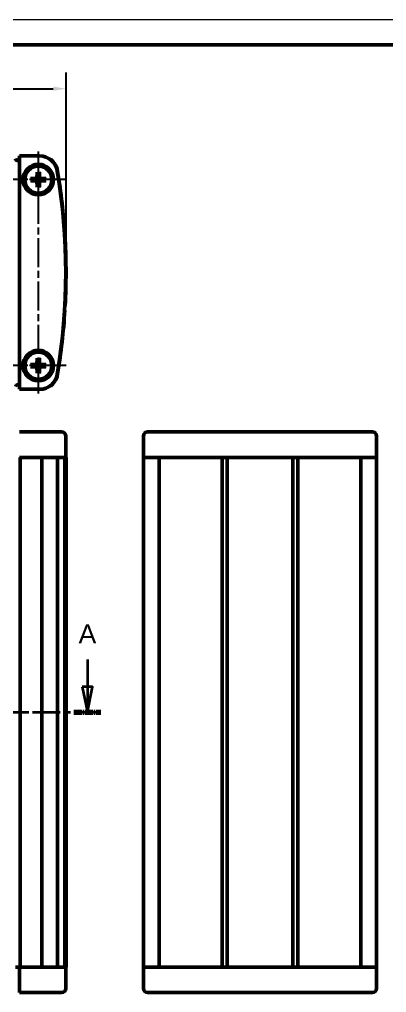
# Model space of a CAD drawing. Header units: millimetres. Extents: x 0 to 420, y 0 to 297.
# Drawn here: x 124.4 to 196.5, y 106.1 to 297 of the extents above; entities that cross this region are included whole.
import ezdxf

# ---------------------------------------------------------------- set-up
doc = ezdxf.new("R2010")
doc.units = ezdxf.units.MM
doc.linetypes.add('CHAIN', pattern=[0.3543, 0.2362, -0.0295, 0.0591, -0.0295])
doc.linetypes.add('LONG_DASH_DOTTED', pattern=[0.3001, 0.2362, -0.0295, 0.0049, -0.0295])
doc.layers.get('0').update_dxf_attribs({"lineweight": 25})
for name, color, linetype, lineweight in [('Centro(ISO)', 179, 'CHAIN', 25), ('Geometria schizzo(ISO)', 7, 'Continuous', 50), ('Linea del centro(ISO)', 179, 'CHAIN', 25), ('Linee di vista in sezione(ISO)', 7, 'LONG_DASH_DOTTED', 35), ('Quote(ISO)', 7, 'Continuous', 25), ('Spigoli visibili(ISO)', 7, 'Continuous', 50)]:
    doc.layers.add(name, color=color, linetype=linetype, lineweight=lineweight)
doc.styles.add('DEFAULT-ISO~0', font='ARIAL.TTF')
doc.styles.add('Tabella-ISOTesto caratteri grandi', font='ARIAL.TTF')
doc.dimstyles.new('DEFAULT-ISO-Metodo 1b', dxfattribs={"dimtxt": 3.5, "dimasz": 2.5, "dimexe": 3.175, "dimexo": 0, "dimgap": 0.762, "dimtad": 1, "dimtoh": 1, "dimrnd": 1e-08, "dimtxsty": 'DEFAULT-ISO~0', "dimcen": 0.09, "dimdle": 10, "dimclrd": 2, "dimclre": 2, "dimclrt": 6, "dimazin": 2, "dimtfac": 0.714286, "dimtmove": 0, "dimatfit": 3, "dimfxl": 0, "dimtolj": 1, "dimlwd": 25, "dimlwe": 25, "dimarcsym": 0})

# ---------------------------------------------------------------- blocks, each defined once
blk = doc.blocks.new('SezioneConv2d0')
at = {"layer": 'Linee di vista in sezione(ISO)', "linetype": 'Continuous'}
for p, q in [((23.92, 171.39), (23.92, 166.05)), ((137.71, 171.39), (137.71, 166.05)), ((22.92, 166.05), (23.92, 161.05)), ((24.92, 166.05), (22.92, 166.05)), ((23.92, 166.05), (23.92, 161.05)), ((23.92, 161.05), (24.92, 166.05)), ((136.71, 166.05), (137.71, 161.05)), ((138.71, 166.05), (136.71, 166.05)), ((137.71, 166.05), (137.71, 161.05)), ((137.71, 161.05), (138.71, 166.05))]:
    blk.add_line(p, q, dxfattribs=at)
at = {"layer": 'Linee di vista in sezione(ISO)', "linetype": 'CHAIN', "ltscale": 22.941576}
blk.add_line((21.25, 161.05), (140.38, 161.05), dxfattribs=at)
at = {"layer": 'Linee di vista in sezione(ISO)', "lineweight": 70, "ltscale": 6.989959}
for p, q in [((21.25, 161.05), (26.58, 161.05)), ((135.05, 161.05), (140.38, 161.05))]:
    blk.add_line(p, q, dxfattribs=at)
at = {"layer": 'Linee di vista in sezione(ISO)', "linetype": 'Continuous', "flags": 128}
for points in [[(22.92, 166.05), (23.92, 161.05), (24.92, 166.05), (22.92, 166.05)], [(136.71, 166.05), (137.71, 161.05), (138.71, 166.05), (136.71, 166.05)]]:
    blk.add_lwpolyline(points, dxfattribs=at)
at = {"layer": 'Linee di vista in sezione(ISO)'}
for points in [[(22.92, 166.05), (23.92, 161.05), (24.92, 166.05), (22.92, 166.05)], [(136.71, 166.05), (137.71, 161.05), (138.71, 166.05), (136.71, 166.05)]]:
    blk.add_solid(points, dxfattribs=at)
at = {"layer": 'Linee di vista in sezione(ISO)', "char_height": 3.75, "attachment_point": 7, "style": 'Tabella-ISOTesto caratteri grandi'}
for insert in [(22.13, 174.55), (135.97, 174.55)]:
    blk.add_mtext('A', dxfattribs=dict(at, insert=insert))
blk = doc.blocks.new('*D10')
at = {"layer": 'Defpoints', "color": 0, "linetype": 'Continuous'}
for p in [(133.52, 283.41), (27.62, 247.32), (133.52, 247.32)]:
    blk.add_point(p, dxfattribs=at)
at = {"layer": 'Quote(ISO)', "color": 2, "linetype": 'Continuous', "lineweight": 25}
for p, q in [((27.62, 247.32), (27.62, 286.59)), ((133.52, 247.32), (133.52, 286.59)), ((30.12, 283.41), (131.02, 283.41))]:
    blk.add_line(p, q, dxfattribs=at)
at = {"layer": 'Quote(ISO)', "color": 2, "linetype": 'Continuous'}
for points in [[(30.12, 283.83), (30.12, 283), (27.62, 283.41)], [(131.02, 283.83), (131.02, 283), (133.52, 283.41)]]:
    blk.add_solid(points, dxfattribs=at)
at = {"layer": 'Quote(ISO)', "color": 6, "linetype": 'Continuous', "lineweight": 25, "insert": (76.87, 287.75), "char_height": 3.5, "attachment_point": 1, "style": 'DEFAULT-ISO~0'}
blk.add_mtext('\\A1;106', dxfattribs=at)
blk = doc.blocks.new('Bordi A3')
at = {"layer": 'Geometria schizzo(ISO)', "color": 4, "lineweight": 18, "true_color": 0x00ffff}
blk.add_line((0, 297), (420, 297), dxfattribs=at)
at = {"layer": 'Geometria schizzo(ISO)'}
blk.add_line((5, 292), (415, 292), dxfattribs=at)

msp = doc.modelspace()

# ---------------------------------------------------------------- linework, layer by layer
at = {"layer": 'Centro(ISO)', "linetype": 'CHAIN', "ltscale": 12.223182}
for p, q in [((133.569, 265.57), (122.569, 265.57)), ((133.569, 229.07), (122.569, 229.07))]:
    msp.add_line(p, q, dxfattribs=at)
at = {"layer": 'Linea del centro(ISO)', "linetype": 'CHAIN', "ltscale": 23.990969}
msp.add_line((128.069, 271.07), (128.069, 223.57), dxfattribs=at)
at = {"layer": 'Spigoli visibili(ISO)'}
for p, q in [((124.369, 270.22), (124.369, 269.42)), ((124.369, 270.22), (128.327, 270.22)), ((124.369, 269.42), (124.369, 225.22)), ((127.261, 265.709), (126.727, 265.802)), ((126.727, 265.338), (127.261, 265.431)), ((127.837, 266.912), (127.929, 266.378)), ((128.208, 266.378), (128.3, 266.912)), ((129.411, 265.802), (128.877, 265.709)), ((128.877, 265.431), (129.411, 265.338)), ((127.929, 264.762), (127.837, 264.228)), ((128.3, 264.228), (128.208, 264.762)), ((133.288, 254.766), (133.223, 254.766)), ((133.281, 253.766), (133.346, 253.766)), ((133.346, 240.874), (133.281, 240.874)), ((133.223, 239.874), (133.288, 239.874)), ((127.261, 229.209), (126.727, 229.302)), ((127.837, 230.412), (127.929, 229.878)), ((128.208, 229.878), (128.3, 230.412)), ((129.411, 229.302), (128.877, 229.209)), ((126.727, 228.838), (127.261, 228.931)), ((127.929, 228.262), (127.837, 227.728)), ((128.3, 227.728), (128.208, 228.262)), ((128.877, 228.931), (129.411, 228.838)), ((124.369, 225.22), (124.369, 224.42)), ((128.327, 224.42), (124.369, 224.42)), ((124.369, 216.052), (128.327, 216.052)), ((130.99, 216.052), (128.327, 216.052)), ((132.655, 216.052), (130.99, 216.052)), ((151.753, 216.052), (149.503, 216.052)), ((191.453, 216.052), (151.753, 216.052)), ((193.703, 216.052), (191.453, 216.052)), ((133.455, 211.052), (133.455, 215.252)), ((148.703, 211.052), (148.703, 215.252)), ((194.503, 215.252), (194.503, 211.052)), ((124.369, 211.052), (128.327, 211.052)), ((124.533, 211.052), (124.533, 111.052)), ((128.946, 211.052), (128.327, 211.052)), ((128.775, 211.052), (128.775, 111.052)), ((128.946, 211.052), (131.87, 211.052)), ((131.87, 211.052), (131.87, 111.052)), ((131.87, 211.052), (133.288, 211.052)), ((133.288, 211.052), (133.288, 111.052)), ((133.346, 211.052), (133.288, 211.052)), ((133.346, 211.052), (133.346, 111.052)), ((133.346, 211.052), (133.519, 211.052)), ((133.519, 211.052), (133.519, 111.052)), ((148.758, 211.052), (148.703, 211.052)), ((148.732, 211.052), (148.732, 111.052)), ((148.737, 211.052), (148.737, 111.052)), ((148.758, 211.052), (151.787, 211.052)), ((151.787, 211.052), (151.787, 111.052)), ((151.787, 211.052), (164.157, 211.052)), ((164.157, 211.052), (164.157, 111.052)), ((165.157, 211.052), (164.157, 211.052)), ((165.157, 211.052), (165.157, 111.052)), ((165.157, 211.052), (178.049, 211.052)), ((178.049, 211.052), (178.049, 111.052)), ((179.049, 211.052), (178.049, 211.052)), ((179.049, 211.052), (179.049, 111.052)), ((179.049, 211.052), (191.419, 211.052)), ((191.419, 211.052), (191.419, 111.052)), ((191.419, 211.052), (194.448, 211.052)), ((194.503, 211.052), (194.448, 211.052)), ((194.469, 211.052), (194.469, 111.052)), ((194.473, 211.052), (194.473, 111.052)), ((123.619, 111.052), (124.369, 111.052)), ((124.369, 106.852), (124.369, 111.052)), ((128.327, 111.052), (124.369, 111.052)), ((128.327, 111.052), (128.946, 111.052)), ((131.87, 111.052), (128.946, 111.052)), ((133.288, 111.052), (131.87, 111.052)), ((133.288, 111.052), (133.346, 111.052)), ((133.519, 111.052), (133.346, 111.052)), ((133.455, 111.052), (133.455, 106.852)), ((148.703, 106.852), (148.703, 111.052)), ((148.703, 111.052), (148.758, 111.052)), ((151.787, 111.052), (148.758, 111.052)), ((164.157, 111.052), (151.787, 111.052)), ((164.157, 111.052), (165.157, 111.052)), ((178.049, 111.052), (165.157, 111.052)), ((178.049, 111.052), (179.049, 111.052)), ((191.419, 111.052), (179.049, 111.052)), ((194.448, 111.052), (191.419, 111.052)), ((194.448, 111.052), (194.503, 111.052)), ((194.503, 111.052), (194.503, 106.852)), ((124.369, 106.852), (124.369, 106.052)), ((128.327, 106.052), (124.369, 106.052)), ((128.327, 106.052), (130.99, 106.052)), ((130.99, 106.052), (132.655, 106.052)), ((149.503, 106.052), (151.753, 106.052)), ((151.753, 106.052), (191.453, 106.052)), ((191.453, 106.052), (193.703, 106.052))]:
    msp.add_line(p, q, dxfattribs=at)
at = {"layer": 'Spigoli visibili(ISO)', "flags": 128}
for points in [[(126.604, 265.805), (126.61, 265.806), (126.616, 265.806), (126.622, 265.806), (126.628, 265.806), (126.634, 265.806), (126.64, 265.806), (126.646, 265.806), (126.652, 265.806), (126.658, 265.806), (126.664, 265.806), (126.67, 265.806), (126.675, 265.805), (126.68, 265.805), (126.686, 265.805), (126.691, 265.805), (126.696, 265.805), (126.701, 265.804), (126.705, 265.804), (126.709, 265.804), (126.713, 265.803), (126.717, 265.803), (126.721, 265.802), (126.724, 265.802), (126.727, 265.802)], [(127.614, 265.695), (127.605, 265.696), (127.596, 265.696), (127.586, 265.696), (127.576, 265.697), (127.566, 265.697), (127.555, 265.698), (127.544, 265.698), (127.533, 265.699), (127.521, 265.699), (127.508, 265.699), (127.495, 265.7), (127.482, 265.701), (127.468, 265.701), (127.453, 265.702), (127.438, 265.702), (127.422, 265.703), (127.405, 265.704), (127.387, 265.704), (127.369, 265.705), (127.35, 265.706), (127.329, 265.707), (127.308, 265.708), (127.285, 265.708), (127.261, 265.709)], [(127.261, 265.431), (127.285, 265.431), (127.308, 265.432), (127.329, 265.433), (127.35, 265.434), (127.369, 265.435), (127.387, 265.436), (127.405, 265.436), (127.422, 265.437), (127.438, 265.438), (127.453, 265.438), (127.468, 265.439), (127.482, 265.439), (127.495, 265.44), (127.508, 265.44), (127.521, 265.441), (127.533, 265.441), (127.544, 265.442), (127.555, 265.442), (127.566, 265.443), (127.576, 265.443), (127.586, 265.444), (127.596, 265.444), (127.605, 265.444), (127.614, 265.445)], [(127.81, 266.026), (127.81, 266.013), (127.808, 266.001), (127.806, 265.988), (127.803, 265.975), (127.799, 265.963), (127.795, 265.951), (127.789, 265.939), (127.783, 265.927), (127.776, 265.916), (127.768, 265.906), (127.76, 265.896), (127.752, 265.887), (127.743, 265.878), (127.733, 265.87), (127.723, 265.863), (127.712, 265.856), (127.7, 265.85), (127.688, 265.844), (127.676, 265.839), (127.664, 265.836), (127.651, 265.833), (127.638, 265.83), (127.626, 265.829), (127.613, 265.828)], [(127.944, 266.025), (127.944, 266.004), (127.942, 265.982), (127.94, 265.961), (127.936, 265.941), (127.931, 265.921), (127.924, 265.901), (127.916, 265.88), (127.906, 265.86), (127.895, 265.84), (127.881, 265.821), (127.867, 265.803), (127.852, 265.787), (127.835, 265.772), (127.818, 265.757), (127.799, 265.744), (127.779, 265.733), (127.758, 265.723), (127.738, 265.715), (127.718, 265.708), (127.698, 265.703), (127.678, 265.699), (127.657, 265.696), (127.635, 265.695), (127.614, 265.695)], [(127.614, 265.445), (127.635, 265.445), (127.657, 265.444), (127.678, 265.441), (127.698, 265.437), (127.718, 265.432), (127.738, 265.425), (127.758, 265.417), (127.779, 265.407), (127.799, 265.396), (127.818, 265.383), (127.835, 265.368), (127.852, 265.353), (127.867, 265.337), (127.881, 265.319), (127.895, 265.3), (127.906, 265.28), (127.916, 265.26), (127.924, 265.239), (127.931, 265.219), (127.936, 265.199), (127.94, 265.179), (127.942, 265.158), (127.944, 265.136), (127.944, 265.115)], [(127.837, 266.912), (127.837, 266.915), (127.836, 266.918), (127.836, 266.922), (127.836, 266.925), (127.835, 266.929), (127.835, 266.933), (127.835, 266.938), (127.834, 266.943), (127.834, 266.948), (127.834, 266.953), (127.834, 266.958), (127.833, 266.964), (127.833, 266.969), (127.833, 266.975), (127.833, 266.981), (127.833, 266.987), (127.833, 266.993), (127.833, 266.999), (127.833, 267.005), (127.833, 267.011), (127.833, 267.017), (127.833, 267.023), (127.833, 267.029), (127.833, 267.035)], [(127.929, 266.378), (127.93, 266.354), (127.931, 266.331), (127.932, 266.31), (127.933, 266.289), (127.934, 266.27), (127.934, 266.251), (127.935, 266.234), (127.936, 266.217), (127.937, 266.201), (127.937, 266.186), (127.938, 266.171), (127.938, 266.157), (127.939, 266.143), (127.939, 266.13), (127.94, 266.118), (127.94, 266.106), (127.941, 266.095), (127.941, 266.083), (127.942, 266.073), (127.942, 266.063), (127.942, 266.053), (127.943, 266.043), (127.943, 266.034), (127.944, 266.025)], [(128.194, 266.025), (128.194, 266.034), (128.195, 266.043), (128.195, 266.053), (128.196, 266.063), (128.196, 266.073), (128.196, 266.083), (128.197, 266.095), (128.197, 266.106), (128.198, 266.118), (128.198, 266.13), (128.199, 266.143), (128.199, 266.157), (128.2, 266.171), (128.201, 266.186), (128.201, 266.201), (128.202, 266.217), (128.202, 266.234), (128.203, 266.251), (128.204, 266.27), (128.205, 266.289), (128.206, 266.31), (128.206, 266.331), (128.207, 266.354), (128.208, 266.378)], [(128.524, 265.695), (128.502, 265.695), (128.481, 265.696), (128.46, 265.699), (128.439, 265.703), (128.419, 265.708), (128.4, 265.715), (128.379, 265.723), (128.359, 265.733), (128.339, 265.744), (128.32, 265.757), (128.302, 265.772), (128.286, 265.787), (128.271, 265.803), (128.256, 265.821), (128.243, 265.84), (128.232, 265.86), (128.222, 265.88), (128.213, 265.901), (128.207, 265.921), (128.202, 265.941), (128.198, 265.961), (128.195, 265.982), (128.194, 266.004), (128.194, 266.025)], [(128.194, 265.115), (128.194, 265.136), (128.195, 265.158), (128.198, 265.179), (128.202, 265.199), (128.207, 265.219), (128.213, 265.239), (128.222, 265.26), (128.232, 265.28), (128.243, 265.3), (128.256, 265.319), (128.271, 265.337), (128.286, 265.353), (128.302, 265.368), (128.32, 265.383), (128.339, 265.396), (128.359, 265.407), (128.379, 265.417), (128.4, 265.425), (128.419, 265.432), (128.439, 265.437), (128.46, 265.441), (128.481, 265.444), (128.502, 265.445), (128.524, 265.445)], [(128.304, 267.035), (128.304, 267.029), (128.305, 267.023), (128.305, 267.017), (128.305, 267.011), (128.305, 267.005), (128.305, 266.999), (128.305, 266.993), (128.305, 266.987), (128.305, 266.981), (128.305, 266.975), (128.304, 266.969), (128.304, 266.964), (128.304, 266.958), (128.304, 266.953), (128.304, 266.948), (128.303, 266.943), (128.303, 266.938), (128.303, 266.933), (128.302, 266.929), (128.302, 266.925), (128.302, 266.922), (128.301, 266.918), (128.301, 266.915), (128.3, 266.912)], [(128.524, 265.828), (128.512, 265.829), (128.499, 265.83), (128.487, 265.833), (128.474, 265.836), (128.462, 265.839), (128.449, 265.844), (128.438, 265.85), (128.426, 265.856), (128.415, 265.863), (128.405, 265.87), (128.395, 265.878), (128.386, 265.887), (128.377, 265.896), (128.369, 265.906), (128.362, 265.916), (128.355, 265.927), (128.348, 265.939), (128.343, 265.951), (128.338, 265.963), (128.334, 265.975), (128.331, 265.988), (128.329, 266.001), (128.328, 266.013), (128.327, 266.026)], [(128.877, 265.709), (128.853, 265.708), (128.83, 265.708), (128.809, 265.707), (128.788, 265.706), (128.769, 265.705), (128.75, 265.704), (128.733, 265.704), (128.716, 265.703), (128.7, 265.702), (128.684, 265.702), (128.67, 265.701), (128.656, 265.701), (128.642, 265.7), (128.629, 265.699), (128.617, 265.699), (128.605, 265.699), (128.593, 265.698), (128.582, 265.698), (128.572, 265.697), (128.561, 265.697), (128.551, 265.696), (128.542, 265.696), (128.533, 265.696), (128.524, 265.695)], [(128.524, 265.445), (128.533, 265.444), (128.542, 265.444), (128.551, 265.444), (128.561, 265.443), (128.572, 265.443), (128.582, 265.442), (128.593, 265.442), (128.605, 265.441), (128.617, 265.441), (128.629, 265.44), (128.642, 265.44), (128.656, 265.439), (128.67, 265.439), (128.684, 265.438), (128.7, 265.438), (128.716, 265.437), (128.733, 265.436), (128.75, 265.436), (128.769, 265.435), (128.788, 265.434), (128.809, 265.433), (128.83, 265.432), (128.853, 265.431), (128.877, 265.431)], [(129.411, 265.802), (129.414, 265.802), (129.417, 265.802), (129.421, 265.803), (129.424, 265.803), (129.428, 265.804), (129.432, 265.804), (129.437, 265.804), (129.442, 265.805), (129.447, 265.805), (129.452, 265.805), (129.457, 265.805), (129.463, 265.805), (129.468, 265.806), (129.474, 265.806), (129.48, 265.806), (129.486, 265.806), (129.492, 265.806), (129.498, 265.806), (129.504, 265.806), (129.509, 265.806), (129.515, 265.806), (129.521, 265.806), (129.528, 265.806), (129.533, 265.805)], [(126.727, 265.338), (126.724, 265.338), (126.721, 265.338), (126.717, 265.337), (126.713, 265.337), (126.709, 265.336), (126.705, 265.336), (126.701, 265.336), (126.696, 265.335), (126.691, 265.335), (126.686, 265.335), (126.68, 265.335), (126.675, 265.335), (126.67, 265.334), (126.664, 265.334), (126.658, 265.334), (126.652, 265.334), (126.646, 265.334), (126.64, 265.334), (126.634, 265.334), (126.628, 265.334), (126.622, 265.334), (126.616, 265.334), (126.61, 265.334), (126.604, 265.335)], [(127.613, 265.312), (127.626, 265.311), (127.638, 265.31), (127.651, 265.307), (127.663, 265.304), (127.676, 265.301), (127.688, 265.296), (127.7, 265.29), (127.712, 265.284), (127.723, 265.277), (127.733, 265.27), (127.743, 265.262), (127.752, 265.253), (127.76, 265.244), (127.768, 265.234), (127.776, 265.224), (127.783, 265.213), (127.789, 265.201), (127.795, 265.189), (127.799, 265.177), (127.803, 265.165), (127.806, 265.152), (127.808, 265.139), (127.81, 265.127), (127.81, 265.114)], [(127.833, 264.105), (127.833, 264.111), (127.833, 264.117), (127.833, 264.123), (127.833, 264.129), (127.833, 264.135), (127.833, 264.141), (127.833, 264.147), (127.833, 264.153), (127.833, 264.159), (127.833, 264.165), (127.833, 264.171), (127.833, 264.176), (127.834, 264.182), (127.834, 264.187), (127.834, 264.192), (127.834, 264.197), (127.835, 264.202), (127.835, 264.207), (127.835, 264.211), (127.836, 264.215), (127.836, 264.218), (127.836, 264.222), (127.837, 264.225), (127.837, 264.228)], [(127.944, 265.115), (127.943, 265.106), (127.943, 265.097), (127.942, 265.087), (127.942, 265.077), (127.942, 265.067), (127.941, 265.056), (127.941, 265.045), (127.94, 265.034), (127.94, 265.022), (127.939, 265.01), (127.939, 264.997), (127.938, 264.983), (127.938, 264.969), (127.937, 264.954), (127.937, 264.939), (127.936, 264.923), (127.935, 264.906), (127.934, 264.889), (127.934, 264.87), (127.933, 264.851), (127.932, 264.83), (127.931, 264.809), (127.93, 264.786), (127.929, 264.762)], [(128.208, 264.762), (128.207, 264.786), (128.206, 264.809), (128.206, 264.83), (128.205, 264.851), (128.204, 264.87), (128.203, 264.889), (128.202, 264.906), (128.202, 264.923), (128.201, 264.939), (128.201, 264.954), (128.2, 264.969), (128.199, 264.983), (128.199, 264.997), (128.198, 265.01), (128.198, 265.022), (128.197, 265.034), (128.197, 265.045), (128.196, 265.056), (128.196, 265.067), (128.196, 265.077), (128.195, 265.087), (128.195, 265.097), (128.194, 265.106), (128.194, 265.115)], [(128.3, 264.228), (128.301, 264.225), (128.301, 264.222), (128.302, 264.218), (128.302, 264.215), (128.302, 264.211), (128.303, 264.207), (128.303, 264.202), (128.303, 264.197), (128.304, 264.192), (128.304, 264.187), (128.304, 264.182), (128.304, 264.176), (128.304, 264.171), (128.305, 264.165), (128.305, 264.159), (128.305, 264.153), (128.305, 264.147), (128.305, 264.141), (128.305, 264.135), (128.305, 264.129), (128.305, 264.123), (128.305, 264.117), (128.304, 264.111), (128.304, 264.105)], [(128.327, 265.114), (128.328, 265.127), (128.329, 265.139), (128.331, 265.152), (128.334, 265.165), (128.338, 265.177), (128.343, 265.189), (128.348, 265.201), (128.355, 265.213), (128.362, 265.224), (128.369, 265.234), (128.377, 265.244), (128.386, 265.253), (128.395, 265.262), (128.405, 265.27), (128.415, 265.277), (128.426, 265.284), (128.437, 265.29), (128.449, 265.296), (128.462, 265.301), (128.474, 265.304), (128.487, 265.307), (128.499, 265.31), (128.512, 265.311), (128.524, 265.312)], [(129.533, 265.335), (129.528, 265.334), (129.521, 265.334), (129.515, 265.334), (129.509, 265.334), (129.504, 265.334), (129.498, 265.334), (129.492, 265.334), (129.486, 265.334), (129.48, 265.334), (129.474, 265.334), (129.468, 265.334), (129.463, 265.335), (129.457, 265.335), (129.452, 265.335), (129.447, 265.335), (129.442, 265.335), (129.437, 265.336), (129.432, 265.336), (129.428, 265.336), (129.424, 265.337), (129.421, 265.337), (129.417, 265.338), (129.414, 265.338), (129.411, 265.338)], [(126.604, 229.305), (126.61, 229.306), (126.616, 229.306), (126.622, 229.306), (126.628, 229.306), (126.634, 229.306), (126.64, 229.306), (126.646, 229.306), (126.652, 229.306), (126.658, 229.306), (126.664, 229.306), (126.67, 229.306), (126.675, 229.305), (126.68, 229.305), (126.686, 229.305), (126.691, 229.305), (126.696, 229.305), (126.701, 229.304), (126.705, 229.304), (126.709, 229.304), (126.713, 229.303), (126.717, 229.303), (126.721, 229.302), (126.724, 229.302), (126.727, 229.302)], [(127.614, 229.195), (127.605, 229.196), (127.596, 229.196), (127.586, 229.196), (127.576, 229.197), (127.566, 229.197), (127.555, 229.198), (127.544, 229.198), (127.533, 229.199), (127.521, 229.199), (127.508, 229.199), (127.495, 229.2), (127.482, 229.201), (127.468, 229.201), (127.453, 229.202), (127.438, 229.202), (127.422, 229.203), (127.405, 229.204), (127.387, 229.204), (127.369, 229.205), (127.35, 229.206), (127.329, 229.207), (127.308, 229.208), (127.285, 229.208), (127.261, 229.209)], [(127.81, 229.526), (127.81, 229.513), (127.808, 229.501), (127.806, 229.488), (127.803, 229.475), (127.799, 229.463), (127.795, 229.451), (127.789, 229.439), (127.783, 229.427), (127.776, 229.416), (127.768, 229.406), (127.76, 229.396), (127.752, 229.387), (127.743, 229.378), (127.733, 229.37), (127.723, 229.363), (127.712, 229.356), (127.7, 229.35), (127.688, 229.344), (127.676, 229.339), (127.664, 229.336), (127.651, 229.333), (127.638, 229.33), (127.626, 229.329), (127.613, 229.328)], [(127.944, 229.525), (127.944, 229.504), (127.942, 229.482), (127.94, 229.461), (127.936, 229.441), (127.931, 229.421), (127.924, 229.401), (127.916, 229.38), (127.906, 229.36), (127.895, 229.34), (127.881, 229.321), (127.867, 229.303), (127.852, 229.287), (127.835, 229.272), (127.818, 229.257), (127.799, 229.244), (127.779, 229.233), (127.758, 229.223), (127.738, 229.215), (127.718, 229.208), (127.698, 229.203), (127.678, 229.199), (127.657, 229.196), (127.635, 229.195), (127.614, 229.195)], [(127.837, 230.412), (127.837, 230.415), (127.836, 230.418), (127.836, 230.422), (127.836, 230.425), (127.835, 230.429), (127.835, 230.433), (127.835, 230.438), (127.834, 230.443), (127.834, 230.448), (127.834, 230.453), (127.834, 230.458), (127.833, 230.464), (127.833, 230.469), (127.833, 230.475), (127.833, 230.481), (127.833, 230.487), (127.833, 230.493), (127.833, 230.499), (127.833, 230.505), (127.833, 230.511), (127.833, 230.517), (127.833, 230.523), (127.833, 230.529), (127.833, 230.535)], [(127.929, 229.878), (127.93, 229.854), (127.931, 229.831), (127.932, 229.81), (127.933, 229.789), (127.934, 229.77), (127.934, 229.751), (127.935, 229.734), (127.936, 229.717), (127.937, 229.701), (127.937, 229.686), (127.938, 229.671), (127.938, 229.657), (127.939, 229.643), (127.939, 229.63), (127.94, 229.618), (127.94, 229.606), (127.941, 229.595), (127.941, 229.583), (127.942, 229.573), (127.942, 229.563), (127.942, 229.553), (127.943, 229.543), (127.943, 229.534), (127.944, 229.525)], [(128.194, 229.525), (128.194, 229.534), (128.195, 229.543), (128.195, 229.553), (128.196, 229.563), (128.196, 229.573), (128.196, 229.583), (128.197, 229.595), (128.197, 229.606), (128.198, 229.618), (128.198, 229.63), (128.199, 229.643), (128.199, 229.657), (128.2, 229.671), (128.201, 229.686), (128.201, 229.701), (128.202, 229.717), (128.202, 229.734), (128.203, 229.751), (128.204, 229.77), (128.205, 229.789), (128.206, 229.81), (128.206, 229.831), (128.207, 229.854), (128.208, 229.878)], [(128.524, 229.195), (128.502, 229.195), (128.481, 229.196), (128.46, 229.199), (128.439, 229.203), (128.419, 229.208), (128.4, 229.215), (128.379, 229.223), (128.359, 229.233), (128.339, 229.244), (128.32, 229.257), (128.302, 229.272), (128.286, 229.287), (128.271, 229.303), (128.256, 229.321), (128.243, 229.34), (128.232, 229.36), (128.222, 229.38), (128.213, 229.401), (128.207, 229.421), (128.202, 229.441), (128.198, 229.461), (128.195, 229.482), (128.194, 229.504), (128.194, 229.525)], [(128.304, 230.535), (128.304, 230.529), (128.305, 230.523), (128.305, 230.517), (128.305, 230.511), (128.305, 230.505), (128.305, 230.499), (128.305, 230.493), (128.305, 230.487), (128.305, 230.481), (128.305, 230.475), (128.304, 230.469), (128.304, 230.464), (128.304, 230.458), (128.304, 230.453), (128.304, 230.448), (128.303, 230.443), (128.303, 230.438), (128.303, 230.433), (128.302, 230.429), (128.302, 230.425), (128.302, 230.422), (128.301, 230.418), (128.301, 230.415), (128.3, 230.412)], [(128.524, 229.328), (128.512, 229.329), (128.499, 229.33), (128.487, 229.333), (128.474, 229.336), (128.462, 229.339), (128.449, 229.344), (128.438, 229.35), (128.426, 229.356), (128.415, 229.363), (128.405, 229.37), (128.395, 229.378), (128.386, 229.387), (128.377, 229.396), (128.369, 229.406), (128.362, 229.416), (128.355, 229.427), (128.348, 229.439), (128.343, 229.451), (128.338, 229.463), (128.334, 229.475), (128.331, 229.488), (128.329, 229.501), (128.328, 229.513), (128.327, 229.526)], [(128.877, 229.209), (128.853, 229.208), (128.83, 229.208), (128.809, 229.207), (128.788, 229.206), (128.769, 229.205), (128.75, 229.204), (128.733, 229.204), (128.716, 229.203), (128.7, 229.202), (128.684, 229.202), (128.67, 229.201), (128.656, 229.201), (128.642, 229.2), (128.629, 229.199), (128.617, 229.199), (128.605, 229.199), (128.593, 229.198), (128.582, 229.198), (128.572, 229.197), (128.561, 229.197), (128.551, 229.196), (128.542, 229.196), (128.533, 229.196), (128.524, 229.195)], [(129.411, 229.302), (129.414, 229.302), (129.417, 229.302), (129.421, 229.303), (129.424, 229.303), (129.428, 229.304), (129.432, 229.304), (129.437, 229.304), (129.442, 229.305), (129.447, 229.305), (129.452, 229.305), (129.457, 229.305), (129.463, 229.305), (129.468, 229.306), (129.474, 229.306), (129.48, 229.306), (129.486, 229.306), (129.492, 229.306), (129.498, 229.306), (129.504, 229.306), (129.509, 229.306), (129.515, 229.306), (129.521, 229.306), (129.528, 229.306), (129.533, 229.305)], [(126.727, 228.838), (126.724, 228.838), (126.721, 228.838), (126.717, 228.837), (126.713, 228.837), (126.709, 228.836), (126.705, 228.836), (126.701, 228.836), (126.696, 228.835), (126.691, 228.835), (126.686, 228.835), (126.68, 228.835), (126.675, 228.835), (126.67, 228.834), (126.664, 228.834), (126.658, 228.834), (126.652, 228.834), (126.646, 228.834), (126.64, 228.834), (126.634, 228.834), (126.628, 228.834), (126.622, 228.834), (126.616, 228.834), (126.61, 228.834), (126.604, 228.835)], [(127.261, 228.931), (127.285, 228.931), (127.308, 228.932), (127.329, 228.933), (127.35, 228.934), (127.369, 228.935), (127.387, 228.936), (127.405, 228.936), (127.422, 228.937), (127.438, 228.938), (127.453, 228.938), (127.468, 228.939), (127.482, 228.939), (127.495, 228.94), (127.508, 228.94), (127.521, 228.941), (127.533, 228.941), (127.544, 228.942), (127.555, 228.942), (127.566, 228.943), (127.576, 228.943), (127.586, 228.944), (127.596, 228.944), (127.605, 228.944), (127.614, 228.945)], [(127.613, 228.812), (127.626, 228.811), (127.638, 228.81), (127.651, 228.807), (127.663, 228.804), (127.676, 228.801), (127.688, 228.796), (127.7, 228.79), (127.712, 228.784), (127.723, 228.777), (127.733, 228.77), (127.743, 228.762), (127.752, 228.753), (127.76, 228.744), (127.768, 228.734), (127.776, 228.724), (127.783, 228.713), (127.789, 228.701), (127.795, 228.689), (127.799, 228.677), (127.803, 228.665), (127.806, 228.652), (127.808, 228.639), (127.81, 228.627), (127.81, 228.614)], [(127.614, 228.945), (127.635, 228.945), (127.657, 228.944), (127.678, 228.941), (127.698, 228.937), (127.718, 228.932), (127.738, 228.925), (127.758, 228.917), (127.779, 228.907), (127.799, 228.896), (127.818, 228.883), (127.835, 228.868), (127.852, 228.853), (127.867, 228.837), (127.881, 228.819), (127.895, 228.8), (127.906, 228.78), (127.916, 228.76), (127.924, 228.739), (127.931, 228.719), (127.936, 228.699), (127.94, 228.679), (127.942, 228.658), (127.944, 228.636), (127.944, 228.615)], [(127.833, 227.605), (127.833, 227.611), (127.833, 227.617), (127.833, 227.623), (127.833, 227.629), (127.833, 227.635), (127.833, 227.641), (127.833, 227.647), (127.833, 227.653), (127.833, 227.659), (127.833, 227.665), (127.833, 227.671), (127.833, 227.676), (127.834, 227.682), (127.834, 227.687), (127.834, 227.692), (127.834, 227.697), (127.835, 227.702), (127.835, 227.707), (127.835, 227.711), (127.836, 227.715), (127.836, 227.718), (127.836, 227.722), (127.837, 227.725), (127.837, 227.728)], [(127.944, 228.615), (127.943, 228.606), (127.943, 228.597), (127.942, 228.587), (127.942, 228.577), (127.942, 228.567), (127.941, 228.556), (127.941, 228.545), (127.94, 228.534), (127.94, 228.522), (127.939, 228.51), (127.939, 228.497), (127.938, 228.483), (127.938, 228.469), (127.937, 228.454), (127.937, 228.439), (127.936, 228.423), (127.935, 228.406), (127.934, 228.389), (127.934, 228.37), (127.933, 228.351), (127.932, 228.33), (127.931, 228.309), (127.93, 228.286), (127.929, 228.262)], [(128.194, 228.615), (128.194, 228.636), (128.195, 228.658), (128.198, 228.679), (128.202, 228.699), (128.207, 228.719), (128.213, 228.739), (128.222, 228.76), (128.232, 228.78), (128.243, 228.8), (128.256, 228.819), (128.271, 228.837), (128.286, 228.853), (128.302, 228.868), (128.32, 228.883), (128.339, 228.896), (128.359, 228.907), (128.379, 228.917), (128.4, 228.925), (128.419, 228.932), (128.439, 228.937), (128.46, 228.941), (128.481, 228.944), (128.502, 228.945), (128.524, 228.945)], [(128.208, 228.262), (128.207, 228.286), (128.206, 228.309), (128.206, 228.33), (128.205, 228.351), (128.204, 228.37), (128.203, 228.389), (128.202, 228.406), (128.202, 228.423), (128.201, 228.439), (128.201, 228.454), (128.2, 228.469), (128.199, 228.483), (128.199, 228.497), (128.198, 228.51), (128.198, 228.522), (128.197, 228.534), (128.197, 228.545), (128.196, 228.556), (128.196, 228.567), (128.196, 228.577), (128.195, 228.587), (128.195, 228.597), (128.194, 228.606), (128.194, 228.615)], [(128.3, 227.728), (128.301, 227.725), (128.301, 227.722), (128.302, 227.718), (128.302, 227.715), (128.302, 227.711), (128.303, 227.707), (128.303, 227.702), (128.303, 227.697), (128.304, 227.692), (128.304, 227.687), (128.304, 227.682), (128.304, 227.676), (128.304, 227.671), (128.305, 227.665), (128.305, 227.659), (128.305, 227.653), (128.305, 227.647), (128.305, 227.641), (128.305, 227.635), (128.305, 227.629), (128.305, 227.623), (128.305, 227.617), (128.304, 227.611), (128.304, 227.605)], [(128.327, 228.614), (128.328, 228.627), (128.329, 228.639), (128.331, 228.652), (128.334, 228.665), (128.338, 228.677), (128.343, 228.689), (128.348, 228.701), (128.355, 228.713), (128.362, 228.724), (128.369, 228.734), (128.377, 228.744), (128.386, 228.753), (128.395, 228.762), (128.405, 228.77), (128.415, 228.777), (128.426, 228.784), (128.437, 228.79), (128.449, 228.796), (128.462, 228.801), (128.474, 228.804), (128.487, 228.807), (128.499, 228.81), (128.512, 228.811), (128.524, 228.812)], [(128.524, 228.945), (128.533, 228.944), (128.542, 228.944), (128.551, 228.944), (128.561, 228.943), (128.572, 228.943), (128.582, 228.942), (128.593, 228.942), (128.605, 228.941), (128.617, 228.941), (128.629, 228.94), (128.642, 228.94), (128.656, 228.939), (128.67, 228.939), (128.684, 228.938), (128.7, 228.938), (128.716, 228.937), (128.733, 228.936), (128.75, 228.936), (128.769, 228.935), (128.788, 228.934), (128.809, 228.933), (128.83, 228.932), (128.853, 228.931), (128.877, 228.931)], [(129.533, 228.835), (129.528, 228.834), (129.521, 228.834), (129.515, 228.834), (129.509, 228.834), (129.504, 228.834), (129.498, 228.834), (129.492, 228.834), (129.486, 228.834), (129.48, 228.834), (129.474, 228.834), (129.468, 228.834), (129.463, 228.835), (129.457, 228.835), (129.452, 228.835), (129.447, 228.835), (129.442, 228.835), (129.437, 228.836), (129.432, 228.836), (129.428, 228.836), (129.424, 228.837), (129.421, 228.837), (129.417, 228.838), (129.414, 228.838), (129.411, 228.838)]]:
    msp.add_lwpolyline(points, dxfattribs=at)
at = {"layer": 'Spigoli visibili(ISO)'}
for centre, radius in [((128.069, 265.57), 3), ((128.069, 265.57), 2.8), ((128.069, 265.57), 2.657), ((128.069, 229.07), 3), ((128.069, 229.07), 2.8), ((128.069, 229.07), 2.657)]:
    msp.add_circle(centre, radius, dxfattribs=at)
for centre, radius, start, end in [((123.994, 269.692), 0.375, 180.73606, 0), ((128.327, 266.72), 3.5, 9.59085, 90), ((128.428, 266.739), 3.465, 6.57265, 81.40994), ((128.069, 265.57), 0.82, 170.20622, 189.79378), ((128.069, 265.57), 0.82, 80.20622, 99.79378), ((128.069, 265.57), 0.82, 350.20622, 9.79378), ((13.516, 247.32), 119.939, 350.40915, 9.59085), ((13.642, 247.32), 119.878, 3.56099, 9.51465), ((128.069, 265.57), 0.82, 260.20622, 279.79378), ((13.642, 247.32), 119.878, 356.91777, 3.08223), ((13.642, 247.32), 119.878, 350.48535, 356.43901), ((128.069, 229.07), 0.82, 170.20622, 189.79378), ((128.069, 229.07), 0.82, 80.20622, 99.79378), ((128.069, 229.07), 0.82, 350.20622, 9.79378), ((128.069, 229.07), 0.82, 260.20622, 279.79378), ((128.327, 227.92), 3.5, 270, 350.40915), ((128.428, 227.901), 3.465, 278.59006, 353.42735), ((123.994, 224.948), 0.375, 0, 180), ((132.655, 215.252), 0.8, 0, 90), ((149.503, 215.252), 0.8, 90, 180), ((193.703, 215.252), 0.8, 0, 90), ((132.655, 106.852), 0.8, 270, 0), ((149.503, 106.852), 0.8, 180, 270), ((193.703, 106.852), 0.8, 270, 0)]:
    msp.add_arc(centre, radius, start, end, dxfattribs=at)
for centre, major_axis, start_param, end_param in [((128.07, 265.397), (-4.997, -0.028), 4.803398, 5.0095751), ((128.242, 265.569), (-0.028, -4.997), 4.4152029, 4.62138), ((127.896, 265.569), (-0.028, 4.997), 4.803398, 5.0095751), ((128.068, 265.397), (-4.997, 0.028), 4.4152029, 4.62138), ((128.07, 265.743), (4.997, -0.028), 4.4152029, 4.62138), ((128.242, 265.571), (0.028, -4.997), 4.803398, 5.0095751), ((127.896, 265.571), (0.028, 4.997), 4.4152029, 4.62138), ((128.068, 265.743), (4.997, 0.028), 4.803398, 5.0095751), ((128.07, 228.897), (-4.997, -0.028), 4.803398, 5.0095751), ((128.242, 229.069), (-0.028, -4.997), 4.4152029, 4.62138), ((127.896, 229.069), (-0.028, 4.997), 4.803398, 5.0095751), ((128.068, 228.897), (-4.997, 0.028), 4.4152029, 4.62138), ((128.07, 229.243), (4.997, -0.028), 4.4152029, 4.62138), ((128.242, 229.071), (0.028, -4.997), 4.803398, 5.0095751), ((127.896, 229.071), (0.028, 4.997), 4.4152029, 4.62138), ((128.068, 229.243), (4.997, 0.028), 4.803398, 5.0095751)]:
    msp.add_ellipse(centre, major_axis=major_axis, ratio=0.0871557, start_param=start_param, end_param=end_param, dxfattribs=at)

# ---------------------------------------------------------------- block references
msp.add_blockref('Bordi A3', (0, 0))
at = {"layer": 'Linee di vista in sezione(ISO)'}
msp.add_blockref('SezioneConv2d0', (0, 0), dxfattribs=at)

# ---------------------------------------------------------------- dimensions: what is measured, and where the dimension line sits
at = {"layer": 'Quote(ISO)', "color": 2, "linetype": 'Continuous', "lineweight": 25, "true_color": 0xffff00}
dim = msp.add_linear_dim(base=(133.519, 283.413), p1=(27.618, 247.32), p2=(133.519, 247.32), angle=180, dimstyle='DEFAULT-ISO-Metodo 1b', override={"dimtoh": 0, "dimdec": 0, "dimtp": 0, "dimtm": 0, "dimtdec": 0, "dimatfit": 2}, dxfattribs=at)
dim.commit()
dim.dimension.update_dxf_attribs({"geometry": '*D10', "text_midpoint": (80.569, 283.413), "dimtype": 160})

doc.saveas('drawing.dxf')
